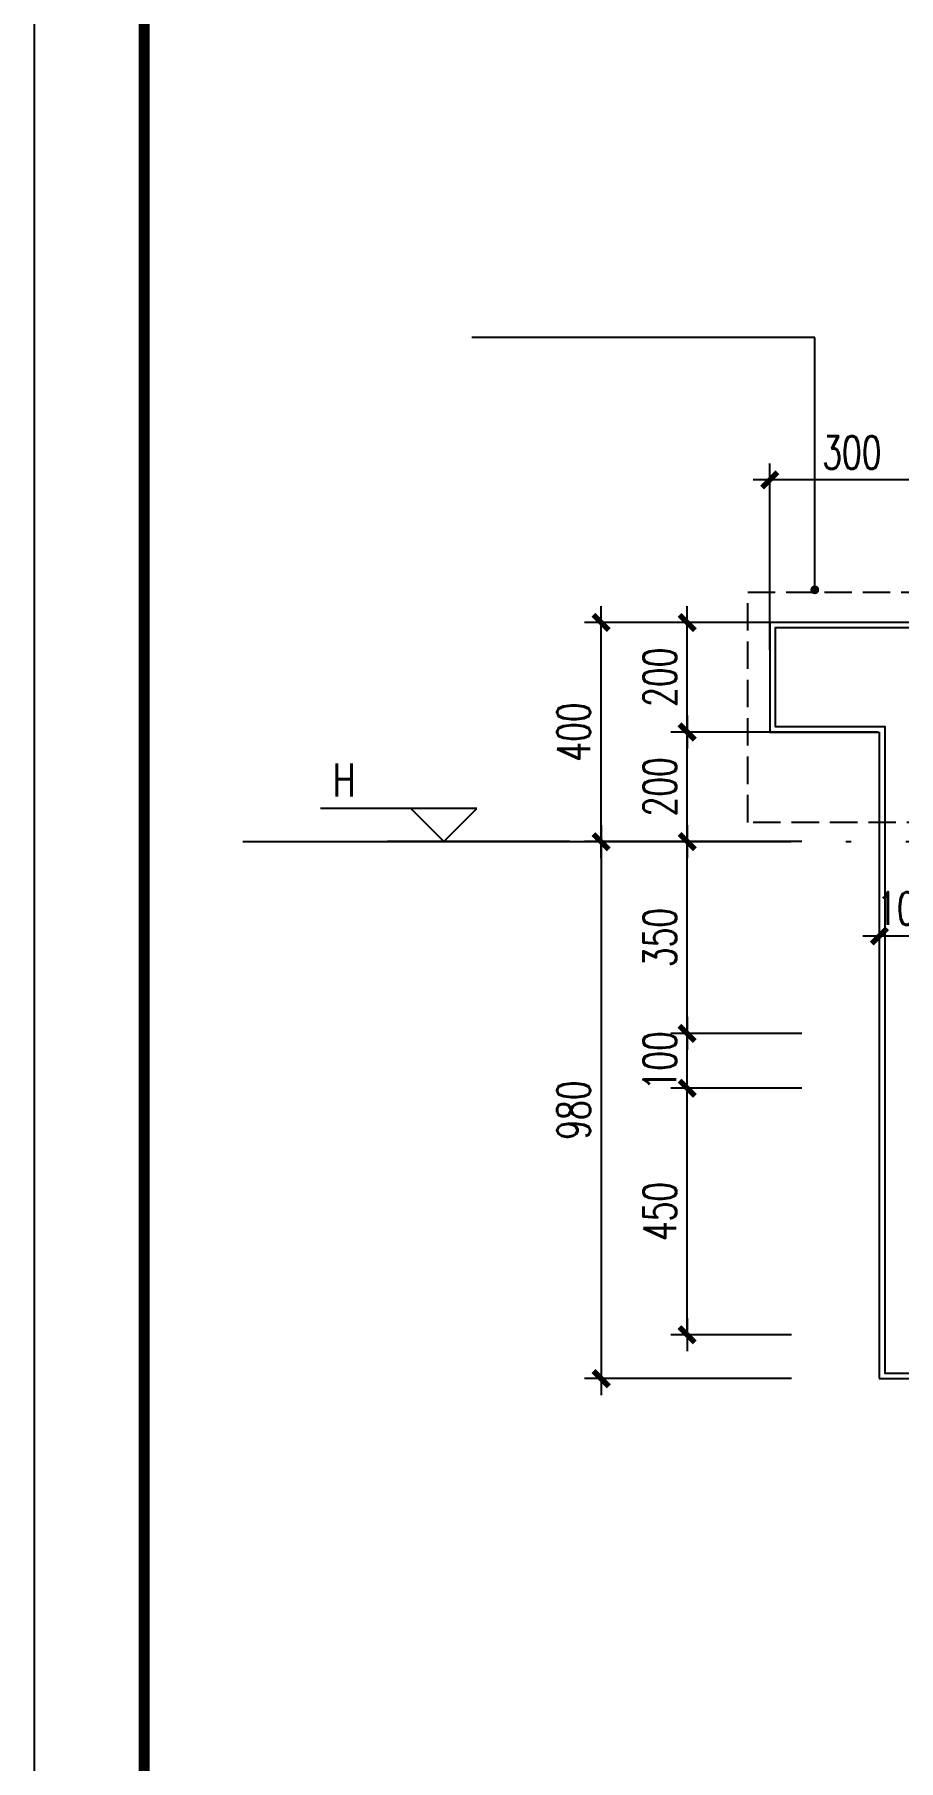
# Model space of a CAD drawing. Extents: x 1980812 to 2578970, y -669191 to 284498.
# Drawn here: x 2357116 to 2358692, y -403772 to -400622 of the extents above; entities that cross this region are included whole.
import ezdxf
from ezdxf.enums import TextEntityAlignment as Align

# ---------------------------------------------------------------- set-up
doc = ezdxf.new("R2010")
doc.units = 0
doc.header["$LTSCALE"] = 1000
doc.header["$MEASUREMENT"] = 0
doc.linetypes.add('DASH', pattern=[0.35, 0.25, -0.1])
doc.linetypes.add('DOTE', pattern=[2.42, 2, -0.2, 0.02, -0.2])
for name, color, linetype in [('DIM_ELEV', 3, 'Continuous'), ('dote', 1, 'DOTE'), ('TEXT', 7, 'Continuous'), ('TK', 1, 'Continuous'), ('详细标注', 231, 'Continuous'), ('铝板', 31, 'Continuous')]:
    doc.layers.add(name, color=color, linetype=linetype)
doc.styles.add('DIM_FONT', font='SIMPLEX', dxfattribs={"width": 0.7, "bigfont": 'GBCBIG'})
doc.styles.add('FSJ-SHX', font='txtw.shx', dxfattribs={"width": 0.75, "bigfont": 'hztxtw.shx'})
doc.dimstyles.new('DIMN20', dxfattribs={"dimscale": 0.2, "dimtxt": 300, "dimasz": 1, "dimexe": 150, "dimexo": 0, "dimgap": 100, "dimtad": 1, "dimdec": 0, "dimzin": 0, "dimdsep": 46, "dimtxsty": 'DIM_FONT', "dimblk1": '_DIMX', "dimblk2": '_DIMX', "dimsah": 1, "dimcen": 0.09, "dimclrd": 256, "dimclre": 256, "dimclrt": 7, "dimadec": 0, "dimazin": 0, "dimtfac": 1, "dimtdec": 0, "dimtix": 1, "dimtmove": 2, "dimatfit": 3, "dimldrblk": '_DIMX', "dimfxl": 150, "dimtolj": 1, "dimtzin": 0, "dimarcsym": 0})

# ---------------------------------------------------------------- blocks, each defined once
blk = doc.blocks.new('_DIMX')
blk.add_line((-150, 0), (150, 0))
at = {"const_width": 50}
blk.add_lwpolyline([(-70, -70), (70, 70)], dxfattribs=at)
blk = doc.blocks.new('*D2599')
at = {"layer": 'Defpoints', "color": 0, "transparency": 16777216}
for p in [(2358306.8, -402544.7, 0), (2358516.1, -402544.7, 0), (2358497.4, -402994.7, 0)]:
    blk.add_point(p, dxfattribs=at)
at = {"layer": '详细标注', "lineweight": -2, "transparency": 16777216}
for p, q in [((2358516.1, -402544.7, 0), (2358276.8, -402544.7, 0)), ((2358306.8, -402994.5, 0), (2358306.8, -402544.9, 0)), ((2358497.4, -402994.7, 0), (2358276.8, -402994.7, 0))]:
    blk.add_line(p, q, dxfattribs=at)
at = {"layer": '详细标注', "lineweight": -2, "transparency": 16777216, "xscale": 0.2, "yscale": 0.2, "zscale": 0.2}
for p, rotation in [((2358306.8, -402544.7, 0), 90), ((2358306.8, -402994.7, 0), 270)]:
    blk.add_blockref('_DIMX', p, dxfattribs=dict(at, rotation=rotation))
at = {"layer": '详细标注', "color": 7, "transparency": 16777216, "insert": (2358256.8, -402769.7, 0), "char_height": 60, "attachment_point": 5, "rotation": 90, "style": 'DIM_FONT'}
blk.add_mtext('\\A1;450', dxfattribs=at)
blk = doc.blocks.new('*D2600')
at = {"layer": 'Defpoints', "color": 0, "transparency": 16777216}
for p in [(2358306.8, -402444.7, 0), (2358516.1, -402444.7, 0), (2358516.1, -402544.7, 0)]:
    blk.add_point(p, dxfattribs=at)
at = {"layer": '详细标注', "lineweight": -2, "transparency": 16777216}
for p, q in [((2358516.1, -402444.7, 0), (2358276.8, -402444.7, 0)), ((2358306.8, -402444.5, 0), (2358306.8, -402444.3, 0)), ((2358306.8, -402544.7, 0), (2358306.8, -402444.7, 0)), ((2358516.1, -402544.7, 0), (2358276.8, -402544.7, 0)), ((2358306.8, -402544.9, 0), (2358306.8, -402545.1, 0))]:
    blk.add_line(p, q, dxfattribs=at)
at = {"layer": '详细标注', "lineweight": -2, "transparency": 16777216, "xscale": 0.2, "yscale": 0.2, "zscale": 0.2}
for p, rotation in [((2358306.8, -402444.7, 0), 270), ((2358306.8, -402544.7, 0), 90)]:
    blk.add_blockref('_DIMX', p, dxfattribs=dict(at, rotation=rotation))
at = {"layer": '详细标注', "color": 7, "transparency": 16777216, "insert": (2358256.8, -402494.7, 0), "char_height": 60, "attachment_point": 5, "rotation": 90, "style": 'DIM_FONT'}
blk.add_mtext('\\A1;100', dxfattribs=at)
blk = doc.blocks.new('*D2601')
at = {"layer": 'Defpoints', "color": 0, "transparency": 16777216}
for p in [(2358306.8, -402094.7, 0), (2358516.1, -402094.7, 0), (2358516.1, -402444.7, 0)]:
    blk.add_point(p, dxfattribs=at)
at = {"layer": '详细标注', "lineweight": -2, "transparency": 16777216}
for p, q in [((2358516.1, -402094.7, 0), (2358276.8, -402094.7, 0)), ((2358306.8, -402444.5, 0), (2358306.8, -402094.9, 0)), ((2358516.1, -402444.7, 0), (2358276.8, -402444.7, 0))]:
    blk.add_line(p, q, dxfattribs=at)
at = {"layer": '详细标注', "lineweight": -2, "transparency": 16777216, "xscale": 0.2, "yscale": 0.2, "zscale": 0.2}
for p, rotation in [((2358306.8, -402094.7, 0), 90), ((2358306.8, -402444.7, 0), 270)]:
    blk.add_blockref('_DIMX', p, dxfattribs=dict(at, rotation=rotation))
at = {"layer": '详细标注', "color": 7, "transparency": 16777216, "insert": (2358256.8, -402269.7, 0), "char_height": 60, "attachment_point": 5, "rotation": 90, "style": 'DIM_FONT'}
blk.add_mtext('\\A1;350', dxfattribs=at)
blk = doc.blocks.new('*D2352')
at = {"layer": 'Defpoints', "color": 0, "transparency": 16777216}
for p in [(2358306.8, -402444.7, 0), (2358516.1, -402444.7, 0), (2358516.1, -402544.7, 0)]:
    blk.add_point(p, dxfattribs=at)
at = {"layer": '详细标注', "lineweight": -2, "transparency": 16777216}
for p, q in [((2358516.1, -402444.7, 0), (2358276.8, -402444.7, 0)), ((2358306.8, -402444.5, 0), (2358306.8, -402444.3, 0)), ((2358306.8, -402544.7, 0), (2358306.8, -402444.7, 0)), ((2358516.1, -402544.7, 0), (2358276.8, -402544.7, 0)), ((2358306.8, -402544.9, 0), (2358306.8, -402545.1, 0))]:
    blk.add_line(p, q, dxfattribs=at)
at = {"layer": '详细标注', "lineweight": -2, "transparency": 16777216, "xscale": 0.2, "yscale": 0.2, "zscale": 0.2}
for p, rotation in [((2358306.8, -402444.7, 0), 270), ((2358306.8, -402544.7, 0), 90)]:
    blk.add_blockref('_DIMX', p, dxfattribs=dict(at, rotation=rotation))
at = {"layer": '详细标注', "color": 7, "transparency": 16777216, "insert": (2358256.8, -402494.7, 0), "char_height": 60, "attachment_point": 5, "rotation": 90, "style": 'DIM_FONT'}
blk.add_mtext('\\A1;100', dxfattribs=at)
blk = doc.blocks.new('*D2353')
at = {"layer": 'Defpoints', "color": 0, "transparency": 16777216}
for p in [(2358306.8, -402094.7, 0), (2358516.1, -402094.7, 0), (2358516.1, -402444.7, 0)]:
    blk.add_point(p, dxfattribs=at)
at = {"layer": '详细标注', "lineweight": -2, "transparency": 16777216}
for p, q in [((2358516.1, -402094.7, 0), (2358276.8, -402094.7, 0)), ((2358306.8, -402444.5, 0), (2358306.8, -402094.9, 0)), ((2358516.1, -402444.7, 0), (2358276.8, -402444.7, 0))]:
    blk.add_line(p, q, dxfattribs=at)
at = {"layer": '详细标注', "lineweight": -2, "transparency": 16777216, "xscale": 0.2, "yscale": 0.2, "zscale": 0.2}
for p, rotation in [((2358306.8, -402094.7, 0), 90), ((2358306.8, -402444.7, 0), 270)]:
    blk.add_blockref('_DIMX', p, dxfattribs=dict(at, rotation=rotation))
at = {"layer": '详细标注', "color": 7, "transparency": 16777216, "insert": (2358256.8, -402269.7, 0), "char_height": 60, "attachment_point": 5, "rotation": 90, "style": 'DIM_FONT'}
blk.add_mtext('\\A1;350', dxfattribs=at)
blk = doc.blocks.new('*D2354')
at = {"layer": 'Defpoints', "color": 0, "transparency": 16777216}
for p in [(2358149.7, -401694.7, 0), (2358497.4, -401694.7), (2358497.4, -402094.7, 0)]:
    blk.add_point(p, dxfattribs=at)
at = {"layer": '详细标注', "lineweight": -2, "transparency": 16777216}
for p, q in [((2358497.4, -401694.7, 0), (2358119.7, -401694.7, 0)), ((2358149.7, -402094.5, 0), (2358149.7, -401694.9, 0)), ((2358497.4, -402094.7, 0), (2358119.7, -402094.7, 0))]:
    blk.add_line(p, q, dxfattribs=at)
at = {"layer": '详细标注', "lineweight": -2, "transparency": 16777216, "xscale": 0.2, "yscale": 0.2, "zscale": 0.2}
for p, rotation in [((2358149.7, -401694.7, 0), 90), ((2358149.7, -402094.7, 0), 270)]:
    blk.add_blockref('_DIMX', p, dxfattribs=dict(at, rotation=rotation))
at = {"layer": '详细标注', "color": 7, "transparency": 16777216, "insert": (2358099.7, -401894.7, 0), "char_height": 60, "attachment_point": 5, "rotation": 90, "style": 'DIM_FONT'}
blk.add_mtext('\\A1;400', dxfattribs=at)
blk = doc.blocks.new('*D2357')
at = {"layer": 'Defpoints', "color": 0, "transparency": 16777216}
for p in [(2358497.4, -402094.7, 0), (2358149.7, -403074.7, 0), (2358497.4, -403074.7)]:
    blk.add_point(p, dxfattribs=at)
at = {"layer": '详细标注', "lineweight": -2, "transparency": 16777216}
for p, q in [((2358497.4, -402094.7, 0), (2358119.7, -402094.7, 0)), ((2358149.7, -402094.9, 0), (2358149.7, -403074.5, 0)), ((2358497.4, -403074.7, 0), (2358119.7, -403074.7, 0))]:
    blk.add_line(p, q, dxfattribs=at)
at = {"layer": '详细标注', "lineweight": -2, "transparency": 16777216, "xscale": 0.2, "yscale": 0.2, "zscale": 0.2}
for p, rotation in [((2358149.7, -402094.7, 0), 90), ((2358149.7, -403074.7, 0), 270)]:
    blk.add_blockref('_DIMX', p, dxfattribs=dict(at, rotation=rotation))
at = {"layer": '详细标注', "color": 7, "transparency": 16777216, "insert": (2358099.7, -402584.7, 0), "char_height": 60, "attachment_point": 5, "rotation": 90, "style": 'DIM_FONT'}
blk.add_mtext('\\A1;980', dxfattribs=at)
blk = doc.blocks.new('*D2361')
at = {"layer": 'Defpoints', "color": 0, "transparency": 16777216}
for p in [(2358306.8, -401894.7, 0), (2358497.8, -401894.7), (2358516.1, -402094.7, 0)]:
    blk.add_point(p, dxfattribs=at)
at = {"layer": '详细标注', "lineweight": -2, "transparency": 16777216}
for p, q in [((2358497.8, -401894.7, 0), (2358276.8, -401894.7, 0)), ((2358306.8, -402094.5, 0), (2358306.8, -401894.9, 0)), ((2358516.1, -402094.7, 0), (2358276.8, -402094.7, 0))]:
    blk.add_line(p, q, dxfattribs=at)
at = {"layer": '详细标注', "lineweight": -2, "transparency": 16777216, "xscale": 0.2, "yscale": 0.2, "zscale": 0.2}
for p, rotation in [((2358306.8, -401894.7, 0), 90), ((2358306.8, -402094.7, 0), 270)]:
    blk.add_blockref('_DIMX', p, dxfattribs=dict(at, rotation=rotation))
at = {"layer": '详细标注', "color": 7, "transparency": 16777216, "insert": (2358256.8, -401994.7, 0), "char_height": 60, "attachment_point": 5, "rotation": 90, "style": 'DIM_FONT'}
blk.add_mtext('\\A1;200', dxfattribs=at)
blk = doc.blocks.new('*D2363')
at = {"layer": 'Defpoints', "color": 0, "transparency": 16777216}
for p in [(2358306.8, -401694.7), (2358654.5, -401694.7), (2358654.5, -401894.7, 0)]:
    blk.add_point(p, dxfattribs=at)
at = {"layer": '详细标注', "lineweight": -2, "transparency": 16777216}
for p, q in [((2358654.5, -401694.7), (2358276.8, -401694.7)), ((2358306.8, -401894.5), (2358306.8, -401694.9)), ((2358654.5, -401894.7), (2358276.8, -401894.7))]:
    blk.add_line(p, q, dxfattribs=at)
at = {"layer": '详细标注', "lineweight": -2, "transparency": 16777216, "xscale": 0.2, "yscale": 0.2, "zscale": 0.2}
for p, rotation in [((2358306.8, -401694.7), 90), ((2358306.8, -401894.7), 270)]:
    blk.add_blockref('_DIMX', p, dxfattribs=dict(at, rotation=rotation))
at = {"layer": '详细标注', "color": 7, "transparency": 16777216, "insert": (2358256.8, -401794.7), "char_height": 60, "attachment_point": 5, "rotation": 90, "style": 'DIM_FONT'}
blk.add_mtext('\\A1;200', dxfattribs=at)
blk = doc.blocks.new('*D2303')
at = {"layer": 'Defpoints', "color": 0, "transparency": 16777216}
for p in [(2358457.3, -401434.4), (2358457.3, -401744.7, 0), (2358757.3, -401744.7, 0)]:
    blk.add_point(p, dxfattribs=at)
at = {"layer": '详细标注', "linetype": 'ByBlock', "lineweight": -2, "transparency": 16777216}
for p, q in [((2358457.3, -401744.7), (2358457.3, -401404.4)), ((2358757.3, -401744.7), (2358757.3, -401404.4))]:
    blk.add_line(p, q, dxfattribs=at)
at = {"layer": '详细标注', "lineweight": -2, "transparency": 16777216}
blk.add_line((2358757.1, -401434.4), (2358457.5, -401434.4), dxfattribs=at)
at = {"layer": '详细标注', "lineweight": -2, "transparency": 16777216, "xscale": 0.2, "yscale": 0.2, "zscale": 0.2, "rotation": 180}
blk.add_blockref('_DIMX', (2358457.3, -401434.4), dxfattribs=at)
at = {"layer": '详细标注', "lineweight": -2, "transparency": 16777216, "xscale": 0.2, "yscale": 0.2, "zscale": 0.2}
blk.add_blockref('_DIMX', (2358757.3, -401434.4), dxfattribs=at)
at = {"layer": '详细标注', "color": 7, "transparency": 16777216, "insert": (2358607.3, -401384.4), "char_height": 60, "attachment_point": 5, "style": 'DIM_FONT'}
blk.add_mtext('\\A1;300', dxfattribs=at)
blk = doc.blocks.new('*D2189')
at = {"layer": 'Defpoints', "color": 0, "transparency": 16777216}
for p in [(2358657.3, -402210.8), (2358757.3, -402210.8, 0), (2358757.3, -402266.8)]:
    blk.add_point(p, dxfattribs=at)
at = {"layer": '详细标注', "lineweight": -2, "transparency": 16777216}
for p, q in [((2358657.3, -402210.8), (2358657.3, -402296.8)), ((2358757.3, -402210.8), (2358757.3, -402296.8)), ((2358657.1, -402266.8), (2358656.9, -402266.8)), ((2358657.3, -402266.8), (2358757.3, -402266.8)), ((2358757.5, -402266.8), (2358757.7, -402266.8))]:
    blk.add_line(p, q, dxfattribs=at)
at = {"layer": '详细标注', "lineweight": -2, "transparency": 16777216, "xscale": 0.2, "yscale": 0.2, "zscale": 0.2}
blk.add_blockref('_DIMX', (2358657.3, -402266.8), dxfattribs=at)
at = {"layer": '详细标注', "lineweight": -2, "transparency": 16777216, "xscale": 0.2, "yscale": 0.2, "zscale": 0.2, "rotation": 180}
blk.add_blockref('_DIMX', (2358757.3, -402266.8), dxfattribs=at)
at = {"layer": '详细标注', "color": 7, "transparency": 16777216, "insert": (2358707.3, -402216.8), "char_height": 60, "attachment_point": 5, "style": 'DIM_FONT'}
blk.add_mtext('\\A1;100', dxfattribs=at)

msp = doc.modelspace()

# ---------------------------------------------------------------- linework, layer by layer
at = {"layer": 'DIM_ELEV'}
for p, q in [((2357922.8, -402034.5, 0), (2357637.7, -402034.5, 0)), ((2357862.8, -402094.5, 0), (2357802.8, -402034.5, 0)), ((2357862.8, -402094.5, 0), (2357922.8, -402034.5, 0)), ((2358092.7, -402094.3, 0), (2357760, -402094.3, 0))]:
    msp.add_line(p, q, dxfattribs=at)
at = {"layer": 'dote', "linetype": 'DOTE', "ltscale": 0.5}
msp.add_line((2357496, -402094.7, 0), (2362411.4, -402094.7, 0), dxfattribs=at)
at = {"layer": 'TK'}
msp.add_lwpolyline([(2368996, -391502), (2368996, -408322), (2357116, -408322), (2357116, -391502)], close=True, dxfattribs=at)
at = {"layer": 'TK', "const_width": 20}
msp.add_lwpolyline([(2357316, -408122), (2368796, -408122), (2368796, -392002), (2357316, -392002)], close=True, dxfattribs=at)
at = {"layer": '详细标注'}
for p, q in [((2358539.6, -401174.6), (2357913.8, -401174.6)), ((2358539.6, -401635.1, 0), (2358539.6, -401174.6))]:
    msp.add_line(p, q, dxfattribs=at)
at = {"layer": '详细标注', "const_width": 8}
msp.add_lwpolyline([(2358539.6, -401639.1, 1), (2358539.6, -401631.1, 1)], format="xyb", close=True, dxfattribs=at)
at = {"layer": '详细标注', "linetype": 'DASH', "ltscale": 0.2, "elevation": 0}
msp.add_lwpolyline([(2358757.3, -402059.5), (2358417.4, -402059.5), (2358417.4, -401639.1), (2358757.3, -401639.1)], close=True, dxfattribs=at)
at = {"layer": '铝板'}
for p, q in [((2358887.3, -401694.7), (2358457.3, -401694.7)), ((2358457.3, -401694.7), (2358457.3, -401894.7)), ((2358457.3, -401894.7), (2358657.3, -401894.7)), ((2358657.3, -401894.7), (2358657.3, -403074.7)), ((2358657.3, -403074.7), (2358937.3, -403074.7))]:
    msp.add_line(p, q, dxfattribs=at)
msp.add_lwpolyline([(2358877.3, -401774.7), (2358877.3, -401704.7), (2358467.3, -401704.7), (2358467.3, -401884.7), (2358667.3, -401884.7), (2358667.3, -403064.7), (2358927.3, -403064.7)], dxfattribs=at)

# ---------------------------------------------------------------- texts
at = {"layer": 'TEXT', "style": 'FSJ-SHX', "width": 0.75}
msp.add_text('H', height=60, dxfattribs=at).set_placement((2357681.1, -401982.1, 0), align=Align.MIDDLE)

# ---------------------------------------------------------------- dimensions: what is measured, and where the dimension line sits
at = {"layer": '详细标注'}
dim = msp.add_aligned_dim(p1=(2358757.3, -401744.7, 0), p2=(2358457.3, -401744.7, 0), distance=-310.3, dimstyle='DIMN20', override={"dimarcsym": 1}, dxfattribs=at)
dim.commit()
dim.dimension.update_dxf_attribs({"geometry": '*D2303', "text_midpoint": (2358607.3, -401384.4)})
for base, p1, p2, picture, middle in [((2358149.7, -401694.7, 0), (2358497.4, -402094.7, 0), (2358497.4, -401694.7), '*D2354', (2358099.7, -401894.7, 0)), ((2358306.8, -401694.7), (2358654.5, -401894.7, 0), (2358654.5, -401694.7), '*D2363', (2358256.8, -401794.7)), ((2358306.8, -401894.7, 0), (2358516.1, -402094.7, 0), (2358497.8, -401894.7), '*D2361', (2358256.8, -401994.7, 0)), ((2358149.7, -403074.7, 0), (2358497.4, -402094.7, 0), (2358497.4, -403074.7), '*D2357', (2358099.7, -402584.7, 0)), ((2358306.8, -402094.7, 0), (2358516.1, -402444.7, 0), (2358516.1, -402094.7, 0), '*D2601', (2358256.8, -402269.7, 0)), ((2358306.8, -402094.7, 0), (2358516.1, -402444.7, 0), (2358516.1, -402094.7, 0), '*D2353', (2358256.8, -402269.7, 0)), ((2358306.8, -402444.7, 0), (2358516.1, -402544.7, 0), (2358516.1, -402444.7, 0), '*D2600', (2358256.8, -402494.7, 0)), ((2358306.8, -402444.7, 0), (2358516.1, -402544.7, 0), (2358516.1, -402444.7, 0), '*D2352', (2358256.8, -402494.7, 0)), ((2358306.8, -402544.7, 0), (2358497.4, -402994.7, 0), (2358516.1, -402544.7, 0), '*D2599', (2358256.8, -402769.7, 0))]:
    dim = msp.add_linear_dim(base=base, p1=p1, p2=p2, angle=90, dimstyle='DIMN20', dxfattribs=at)
    dim.commit()
    dim.dimension.update_dxf_attribs({"geometry": picture, "text_midpoint": middle})
dim = msp.add_aligned_dim(p1=(2358657.3, -402210.8), p2=(2358757.3, -402210.8, 0), distance=-56, dimstyle='DIMN20', dxfattribs=at)
dim.commit()
dim.dimension.update_dxf_attribs({"geometry": '*D2189', "text_midpoint": (2358707.3, -402216.8)})

doc.saveas('drawing.dxf')
